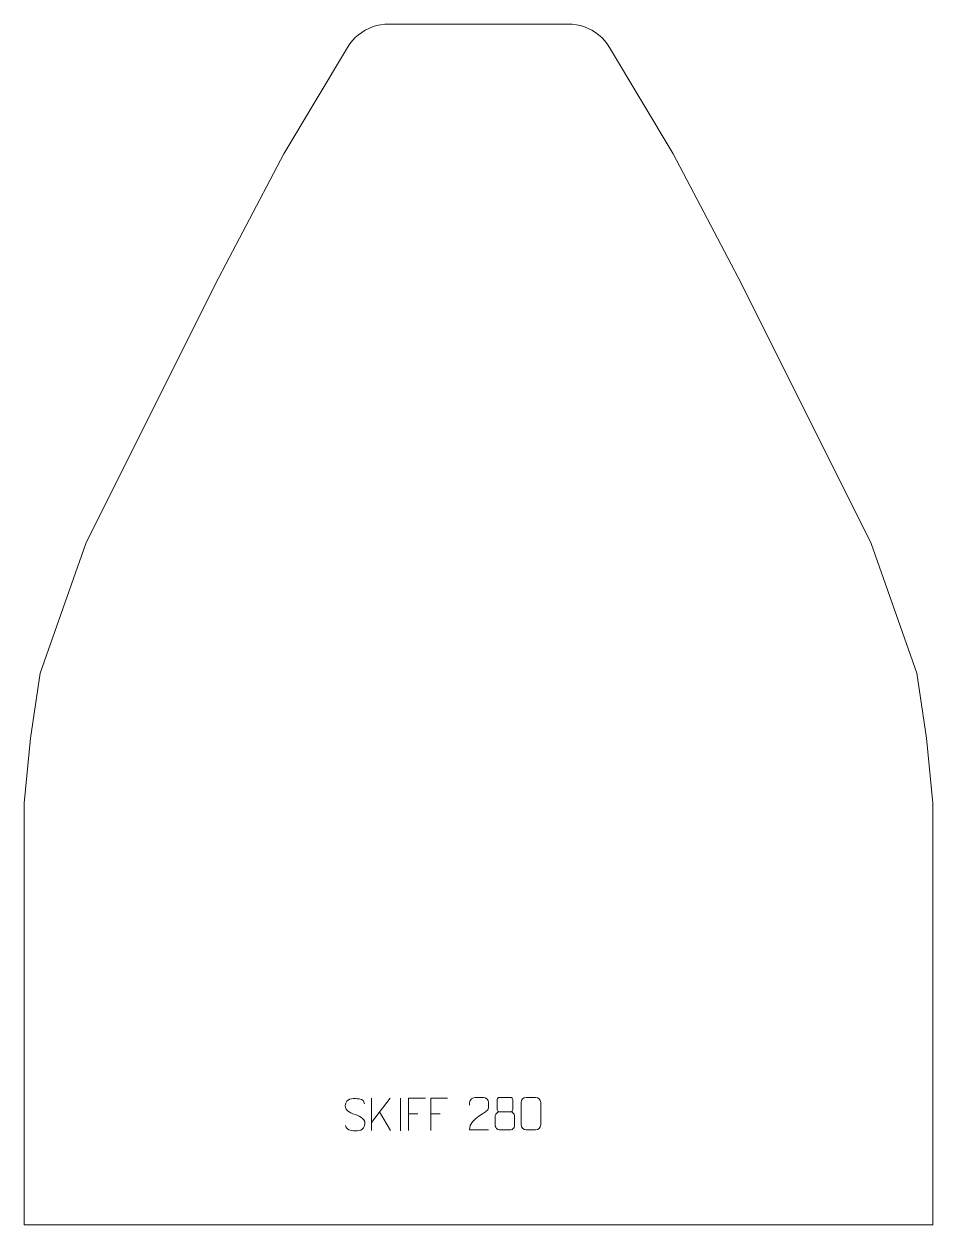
# Model space of a CAD drawing. Header units: millimetres. Extents: x -354 to 346, y 331 to 1256.
import ezdxf

# ---------------------------------------------------------------- set-up
doc = ezdxf.new("R2010")
doc.units = ezdxf.units.MM
doc.header["$MEASUREMENT"] = 0
doc.layers.add('layer 1', color=7, linetype='Continuous')

msp = doc.modelspace()

# ---------------------------------------------------------------- linework, layer by layer
at = {"layer": 'layer 1', "color": 242, "lineweight": 9}
msp.add_open_spline([(-73.4584, 1255.6461), (-73.4584, 1255.6461), (64.6455, 1255.6461), (64.6455, 1255.6461), (64.6455, 1255.6461), (64.6455, 1255.6461), (67.8187, 1255.5096), (67.8187, 1255.5096), (67.8187, 1255.5096), (67.8187, 1255.5096), (70.9681, 1255.1018), (70.9681, 1255.1018), (70.9681, 1255.1018), (70.9681, 1255.1018), (74.0707, 1254.4246), (74.0707, 1254.4246), (74.0707, 1254.4246), (74.0707, 1254.4246), (77.1041, 1253.4851), (77.1041, 1253.4851), (77.1041, 1253.4851), (77.1041, 1253.4851), (80.0458, 1252.2877), (80.0458, 1252.2877), (80.0458, 1252.2877), (80.0458, 1252.2877), (82.8747, 1250.8437), (82.8747, 1250.8437), (82.8747, 1250.8437), (82.8747, 1250.8437), (85.5684, 1249.1622), (85.5684, 1249.1622), (85.5684, 1249.1622), (85.5684, 1249.1622), (88.1077, 1247.2547), (88.1077, 1247.2547), (88.1077, 1247.2547), (88.1077, 1247.2547), (90.4755, 1245.1368), (90.4755, 1245.1368), (90.4755, 1245.1368), (90.4755, 1245.1368), (92.651, 1242.8249), (92.651, 1242.8249), (92.651, 1242.8249), (92.651, 1242.8249), (94.6222, 1240.3344), (94.6222, 1240.3344), (94.6222, 1240.3344), (94.6222, 1240.3344), (96.3707, 1237.6826), (96.3707, 1237.6826), (96.3707, 1237.6826), (96.3707, 1237.6826), (145.5936, 1155.646), (145.5936, 1155.646), (145.5936, 1155.646), (145.5936, 1155.646), (198.0931, 1055.6459), (198.0931, 1055.6459), (198.0931, 1055.6459), (198.0931, 1055.6459), (298.0933, 855.6466), (298.0933, 855.6466), (298.0933, 855.6466), (298.0933, 855.6466), (333.0931, 755.6464), (333.0931, 755.6464), (333.0931, 755.6464), (333.0931, 755.6464), (340.5927, 705.6467), (340.5927, 705.6467), (340.5927, 705.6467), (340.5927, 705.6467), (345.5929, 655.6466), (345.5929, 655.6466), (345.5929, 655.6466), (345.5929, 655.6466), (345.5929, 330.6467), (345.5929, 330.6467), (345.5929, 330.6467), (345.5929, 330.6467), (-354.4067, 330.6467), (-354.4067, 330.6467), (-354.4067, 330.6467), (-354.4067, 330.6467), (-354.4067, 655.6466), (-354.4067, 655.6466), (-354.4067, 655.6466), (-354.4067, 655.6466), (-349.4055, 705.6467), (-349.4055, 705.6467), (-349.4055, 705.6467), (-349.4055, 705.6467), (-341.9059, 755.6464), (-341.9059, 755.6464), (-341.9059, 755.6464), (-341.9059, 755.6464), (-306.9061, 855.6466), (-306.9061, 855.6466), (-306.9061, 855.6466), (-306.9061, 855.6466), (-206.9063, 1055.6459), (-206.9063, 1055.6459), (-206.9063, 1055.6459), (-206.9063, 1055.6459), (-154.4065, 1155.646), (-154.4065, 1155.646), (-154.4065, 1155.646), (-154.4065, 1155.646), (-105.1835, 1237.6826), (-105.1835, 1237.6826), (-105.1835, 1237.6826), (-105.1835, 1237.6826), (-103.4351, 1240.3344), (-103.4351, 1240.3344), (-103.4351, 1240.3344), (-103.4351, 1240.3344), (-101.4641, 1242.8249), (-101.4641, 1242.8249), (-101.4641, 1242.8249), (-101.4641, 1242.8249), (-99.2883, 1245.1368), (-99.2883, 1245.1368), (-99.2883, 1245.1368), (-99.2883, 1245.1368), (-96.9206, 1247.2547), (-96.9206, 1247.2547), (-96.9206, 1247.2547), (-96.9206, 1247.2547), (-94.3812, 1249.1622), (-94.3812, 1249.1622), (-94.3812, 1249.1622), (-94.3812, 1249.1622), (-91.6875, 1250.8437), (-91.6875, 1250.8437), (-91.6875, 1250.8437), (-91.6875, 1250.8437), (-88.8596, 1252.2877), (-88.8596, 1252.2877), (-88.8596, 1252.2877), (-88.8596, 1252.2877), (-85.917, 1253.4851), (-85.917, 1253.4851), (-85.917, 1253.4851), (-85.917, 1253.4851), (-82.8836, 1254.4246), (-82.8836, 1254.4246), (-82.8836, 1254.4246), (-82.8836, 1254.4246), (-79.7809, 1255.1018), (-79.7809, 1255.1018), (-79.7809, 1255.1018), (-79.7809, 1255.1018), (-76.6315, 1255.5096), (-76.6315, 1255.5096), (-76.6315, 1255.5096), (-76.6315, 1255.5096), (-73.4584, 1255.6461), (-73.4584, 1255.6461)], degree=3, knots=[0, 0, 0, 0, 0.02439024, 0.02439024, 0.02439024, 0.02439024, 0.04878049, 0.04878049, 0.04878049, 0.04878049, 0.07317073, 0.07317073, 0.07317073, 0.07317073, 0.09756098, 0.09756098, 0.09756098, 0.09756098, 0.12195122, 0.12195122, 0.12195122, 0.12195122, 0.14634146, 0.14634146, 0.14634146, 0.14634146, 0.17073171, 0.17073171, 0.17073171, 0.17073171, 0.19512195, 0.19512195, 0.19512195, 0.19512195, 0.2195122, 0.2195122, 0.2195122, 0.2195122, 0.24390244, 0.24390244, 0.24390244, 0.24390244, 0.26829268, 0.26829268, 0.26829268, 0.26829268, 0.29268293, 0.29268293, 0.29268293, 0.29268293, 0.31707317, 0.31707317, 0.31707317, 0.31707317, 0.34146341, 0.34146341, 0.34146341, 0.34146341, 0.36585366, 0.36585366, 0.36585366, 0.36585366, 0.3902439, 0.3902439, 0.3902439, 0.3902439, 0.41463415, 0.41463415, 0.41463415, 0.41463415, 0.43902439, 0.43902439, 0.43902439, 0.43902439, 0.46341463, 0.46341463, 0.46341463, 0.46341463, 0.48780488, 0.48780488, 0.48780488, 0.48780488, 0.51219512, 0.51219512, 0.51219512, 0.51219512, 0.53658537, 0.53658537, 0.53658537, 0.53658537, 0.56097561, 0.56097561, 0.56097561, 0.56097561, 0.58536585, 0.58536585, 0.58536585, 0.58536585, 0.6097561, 0.6097561, 0.6097561, 0.6097561, 0.63414634, 0.63414634, 0.63414634, 0.63414634, 0.65853659, 0.65853659, 0.65853659, 0.65853659, 0.68292683, 0.68292683, 0.68292683, 0.68292683, 0.70731707, 0.70731707, 0.70731707, 0.70731707, 0.73170732, 0.73170732, 0.73170732, 0.73170732, 0.75609756, 0.75609756, 0.75609756, 0.75609756, 0.7804878, 0.7804878, 0.7804878, 0.7804878, 0.80487805, 0.80487805, 0.80487805, 0.80487805, 0.82926829, 0.82926829, 0.82926829, 0.82926829, 0.85365854, 0.85365854, 0.85365854, 0.85365854, 0.87804878, 0.87804878, 0.87804878, 0.87804878, 0.90243902, 0.90243902, 0.90243902, 0.90243902, 0.92682927, 0.92682927, 0.92682927, 0.92682927, 0.95121951, 0.95121951, 0.95121951, 0.95121951, 1, 1, 1, 1], dxfattribs=at)
at = {"layer": 'layer 1', "color": 250, "lineweight": 9}
for points, knots in [([(-99.4727, 415.7833), (-103.721, 417.2537), (-108.6291, 419.0495), (-106.624, 424.5698), (-106.624, 424.5698), (-105.1205, 428.7097), (-99.9069, 428.3212), (-96.3033, 427.7201), (-96.3033, 427.7201), (-93.4427, 427.2429), (-92.578, 426.0297), (-92.2674, 423.9456)], [0, 0, 0, 0, 0.25, 0.25, 0.25, 0.25, 0.5, 0.5, 0.5, 0.5, 1, 1, 1, 1]), ([(-45.3347, 428.2591), (-45.3347, 428.2591), (-58.2087, 428.2591), (-58.2087, 428.2591), (-58.2087, 428.2591), (-58.2087, 428.2591), (-58.2087, 403.3055), (-58.2087, 403.3055)], [0, 0, 0, 0, 0.33333333, 0.33333333, 0.33333333, 0.33333333, 1, 1, 1, 1]), ([(-28.3347, 428.2591), (-28.3347, 428.2591), (-41.2087, 428.2591), (-41.2087, 428.2591), (-41.2087, 428.2591), (-41.2087, 428.2591), (-41.2087, 403.3055), (-41.2087, 403.3055)], [0, 0, 0, 0, 0.33333333, 0.33333333, 0.33333333, 0.33333333, 1, 1, 1, 1]), ([(3.3308, 403.8923), (-1.5836, 403.8926), (-6.498, 403.8926), (-11.4121, 403.8923), (-11.4121, 403.8923), (-11.4121, 413.8246), (3.2389, 416.4658), (3.3308, 420.7761), (3.3308, 420.7761), (3.3305, 422.2002), (3.3305, 423.6239), (3.3308, 425.0472), (3.3308, 425.0472), (3.3139, 427.1243), (1.1911, 428.8491), (-0.4799, 428.8664), (-0.4799, 428.8664), (-2.5531, 428.866), (-4.626, 428.866), (-6.6984, 428.8664), (-6.6984, 428.8664), (-8.5205, 428.8829), (-11.3452, 427.0908), (-11.4121, 424.9972), (-11.4121, 424.9972), (-11.4121, 424.9972), (-11.4121, 422.9424), (-11.4121, 422.9424)], [0, 0, 0, 0, 0.125, 0.125, 0.125, 0.125, 0.25, 0.25, 0.25, 0.25, 0.375, 0.375, 0.375, 0.375, 0.5, 0.5, 0.5, 0.5, 0.625, 0.625, 0.625, 0.625, 0.75, 0.75, 0.75, 0.75, 1, 1, 1, 1]), ([(10.006, 427.3903), (10.006, 425.1773), (10.006, 421.495), (10.006, 419.2817), (10.006, 419.2817), (10.021, 418.7743), (10.8284, 417.8429), (11.5285, 417.8441), (11.5285, 417.8441), (14.4984, 417.8443), (17.4686, 417.7594), (20.439, 417.7591), (20.439, 417.7591), (21.2361, 417.7633), (21.9568, 418.5536), (21.9542, 419.2743), (21.9542, 419.2743), (21.9539, 421.4903), (21.9539, 425.175), (21.9542, 427.3903), (21.9542, 427.3903), (21.9357, 428.1011), (21.3243, 428.8615), (20.4904, 428.8541), (20.4904, 428.8541), (17.4733, 428.8538), (14.4564, 428.8538), (11.4398, 428.8541), (11.4398, 428.8541), (10.8134, 428.8617), (9.9893, 428.1507), (10.006, 427.3903)], [0, 0, 0, 0, 0.11111111, 0.11111111, 0.11111111, 0.11111111, 0.22222222, 0.22222222, 0.22222222, 0.22222222, 0.33333333, 0.33333333, 0.33333333, 0.33333333, 0.44444444, 0.44444444, 0.44444444, 0.44444444, 0.55555556, 0.55555556, 0.55555556, 0.55555556, 0.66666667, 0.66666667, 0.66666667, 0.66666667, 0.77777778, 0.77777778, 0.77777778, 0.77777778, 1, 1, 1, 1]), ([(32.3787, 428.8787), (34.7448, 428.8787), (37.1113, 428.8787), (39.4778, 428.8787), (39.4778, 428.8787), (41.4583, 428.9143), (43.4843, 427.42), (43.5114, 424.9779), (43.5114, 424.9779), (43.511, 419.2205), (43.511, 413.4627), (43.5114, 407.7045), (43.5114, 407.7045), (43.3693, 405.3769), (41.6629, 403.8946), (39.4778, 403.8838), (39.4778, 403.8838), (37.1054, 403.8842), (34.733, 403.8842), (32.361, 403.8838), (32.361, 403.8838), (30.4025, 403.7782), (28.3961, 405.6661), (28.4075, 407.6871), (28.4075, 407.6871), (28.4079, 413.4677), (28.4079, 419.248), (28.4075, 425.0278), (28.4075, 425.0278), (28.4118, 427.1698), (30.1889, 428.8923), (32.3787, 428.8787)], [0, 0, 0, 0, 0.11111111, 0.11111111, 0.11111111, 0.11111111, 0.22222222, 0.22222222, 0.22222222, 0.22222222, 0.33333333, 0.33333333, 0.33333333, 0.33333333, 0.44444444, 0.44444444, 0.44444444, 0.44444444, 0.55555556, 0.55555556, 0.55555556, 0.55555556, 0.66666667, 0.66666667, 0.66666667, 0.66666667, 0.77777778, 0.77777778, 0.77777778, 0.77777778, 1, 1, 1, 1]), ([(8.5472, 414.8721), (8.5472, 411.7013), (8.5472, 409.9992), (8.5472, 406.8278), (8.5472, 406.8278), (8.5387, 405.6059), (10.2366, 403.9132), (11.4892, 403.9047), (11.4892, 403.9047), (14.4723, 403.905), (17.4556, 403.905), (20.439, 403.9047), (20.439, 403.9047), (21.7623, 403.9164), (23.3827, 405.538), (23.3716, 406.8372), (23.3716, 406.8372), (23.3713, 410.0054), (23.3713, 411.7042), (23.3716, 414.8721), (23.3716, 414.8721), (23.3019, 416.2525), (21.7241, 417.8311), (20.4187, 417.825), (20.4187, 417.825), (17.4421, 417.8247), (14.4655, 417.8247), (11.4892, 417.825), (11.4892, 417.825), (10.4097, 417.8314), (8.5634, 416.2525), (8.5472, 414.8721)], [0, 0, 0, 0, 0.11111111, 0.11111111, 0.11111111, 0.11111111, 0.22222222, 0.22222222, 0.22222222, 0.22222222, 0.33333333, 0.33333333, 0.33333333, 0.33333333, 0.44444444, 0.44444444, 0.44444444, 0.44444444, 0.55555556, 0.55555556, 0.55555556, 0.55555556, 0.66666667, 0.66666667, 0.66666667, 0.66666667, 0.77777778, 0.77777778, 0.77777778, 0.77777778, 1, 1, 1, 1]), ([(-99.4727, 415.7832), (-95.4541, 414.1365), (-90.4246, 412.2482), (-92.2586, 406.8879), (-92.2586, 406.8879), (-93.7184, 402.6215), (-98.6292, 402.8782), (-102.3553, 403.4329), (-102.3553, 403.4329), (-105.1053, 403.8427), (-106.3262, 405.0562), (-106.7042, 407.1684)], [0, 0, 0, 0, 0.25, 0.25, 0.25, 0.25, 0.5, 0.5, 0.5, 0.5, 1, 1, 1, 1])]:
    msp.add_open_spline(points, degree=3, knots=knots, dxfattribs=at)
for points in [[(-86.8235, 428.26), (-86.8235, 428.26), (-86.8235, 403.3064), (-86.8235, 403.3064)], [(-72.4473, 428.26), (-72.4473, 428.26), (-86.8235, 409.6203), (-86.8235, 409.6203)], [(-64.5925, 428.2117), (-64.5925, 428.2117), (-64.5925, 403.2376), (-64.5925, 403.2376)], [(-72.122, 403.4022), (-72.122, 403.4022), (-80.5925, 417.7158), (-80.5925, 417.7158)], [(-58.2087, 416.3794), (-58.2087, 416.3794), (-51.0406, 416.3794), (-51.0406, 416.3794)], [(-41.2087, 416.3794), (-41.2087, 416.3794), (-34.0406, 416.3794), (-34.0406, 416.3794)]]:
    msp.add_open_spline(points, degree=3, dxfattribs=at)

doc.saveas('drawing.dxf')
